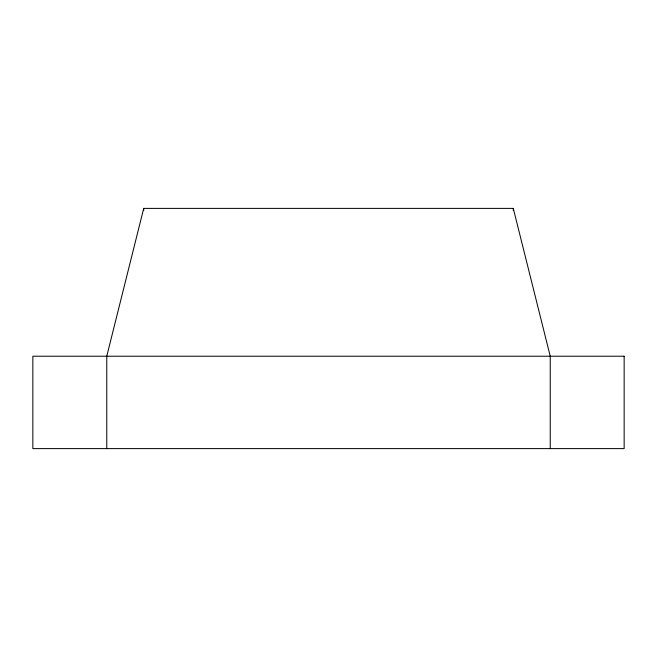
<?xml version="1.0" encoding="UTF-8"?>
<svg xmlns="http://www.w3.org/2000/svg" width="657" height="657" viewBox="0 0 657 657"><rect width="100%" height="100%" fill="white"/><g stroke="black" fill="none" stroke-linecap="round" stroke-linejoin="round"><path stroke-width="0.99" d="M550.238 448.608L550.238 356.217L513.281 208.392L143.719 208.392L106.763 356.217L106.763 448.608M513.281 208.392L513.281 210.445M143.719 208.392L143.719 210.445M624.15 356.217L32.85 356.217L32.85 448.608L624.15 448.608L624.15 356.217"/></g></svg>
